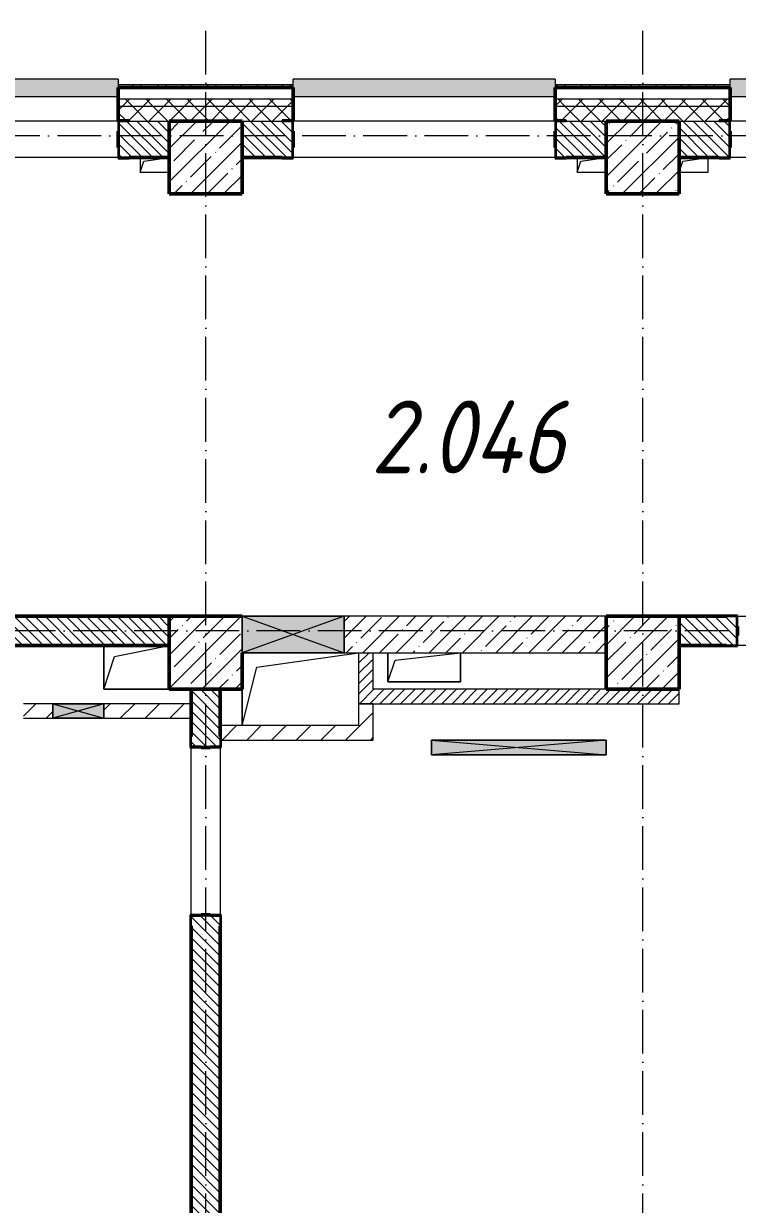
# Model space of a CAD drawing. Header units: millimetres. Extents: x -213536 to 1564669, y -45299 to 942238.
# Drawn here: x 593633 to 598533, y 573588 to 581695 of the extents above; entities that cross this region are included whole.
import ezdxf

# ---------------------------------------------------------------- set-up
doc = ezdxf.new("R2010")
doc.units = ezdxf.units.MM
doc.linetypes.add('50_200_ШТРИХ_1Т_ш5_п1_п1_', pattern=[700, 500, -100, 0, -100])
for name, color, linetype, lineweight in [('3.1) ЖБ окна 1.2 м', 102, 'Continuous', 30), ('A-DETL-GENF-OTLN', 7, 'Continuous', 9), ('A-FLOR-____-OTLN', 7, 'Continuous', 9), ('A-GENM-____-MCUT', 7, 'Continuous', 25), ('A-GENM-____-OTLN', 7, 'Continuous', 9), ('A-GENM-____-OTLN-1', 7, 'Continuous', 25), ('A-GLAZ-____-OTLN', 7, 'Continuous', 9), ('A-WALL-____-MCUT-1', 7, 'Continuous', 9), ('A-WALL-____-MCUT-2', 7, 'Continuous', 50), ('A-WALL-____-MCUT-3', 7, 'Continuous', 9), ('A-WALL-____-OTLN', 7, 'Continuous', 9), ('A-WALL-____-PATT-1', 7, 'Continuous', 9), ('A-WALL-FNSH-MCUT-1', 7, 'Continuous', 9), ('I-WALL-____-OTLN', 7, 'Continuous', 9), ('S-COLS-____-MCUT', 7, 'Continuous', 50), ('S-COLS-____-OTLN', 7, 'Continuous', 9), ('S-GRID-____-OTLN-1', 7, '50_200_ШТРИХ_1Т_ш5_п1_п1_', 9), ('Марки помещений', 7, 'Continuous', 9)]:
    doc.layers.add(name, color=color, linetype=linetype, lineweight=lineweight)
doc.layers.add('A-GLAZ-____-OTLN-1', color=7, linetype='Continuous', lineweight=9, true_color=0xc0c0c0)
doc.styles.add('ISOCPEUR_I_3', font='isocpeui.ttf', dxfattribs={"width": 0.85, "height": 2.2})
pattern_1 = [(135, (544282.637, 571544.04), (-35.35534, -35.35534), [])]
pattern_2 = [(45, (544282.64, 571544.04), (-70.71068, 70.71068), []), (135, (544282.64, 571544.04), (-70.71068, -70.71068), [])]
pattern_3 = [(45, (544282.64, 571544.04), (-114.04925, 114.04925), []), (45, (544396.69, 571544.04), (-114.04925, 114.04925), [201.612, -40.322, 3.353, -36.97])]
pattern_4 = [(45, (544282.64, 571544.04), (-84.8528, 84.8528), [])]
pattern_5 = [(45, (544282.637, 571544.04), (-35.35534, 35.35534), [])]

# ---------------------------------------------------------------- blocks, each defined once
blk = doc.blocks.new('BSC_Колонна _Прямоугольная - 500х500-V60-АР1_План отверстий 2 этажа в осях 1-64_А-ГГ')
at = {"layer": 'S-COLS-____-OTLN'}
h = blk.add_hatch(dxfattribs=at)
h.set_pattern_fill('FP_89', color=256, style=0, pattern_type=2)
h.set_pattern_definition([(45, (-50600, -5831.04), (-114.04925, 114.04925), []), (45, (-50485.95, -5831.04), (-114.04925, 114.04925), [201.613, -40.323, 3.353, -36.97])])
h.paths.add_polyline_path([(-250, -250), (250, -250), (250, 250), (-250, 250), (-250, 0)], flags=0)
at = {"layer": 'S-COLS-____-MCUT'}
for p, q in [((250, 250), (-250, 250)), ((-250, 250), (-250, -250)), ((250, -250), (250, 0)), ((-250, -250), (250, -250))]:
    blk.add_line(p, q, dxfattribs=at)
blk = doc.blocks.new('BSC_Колонна _Прямоугольная - 500х500-V62-АР1_План отверстий 2 этажа в осях 1-64_А-ГГ')
at = {"layer": 'S-COLS-____-OTLN'}
h = blk.add_hatch(dxfattribs=at)
h.set_pattern_fill('FP_91', color=256, style=0, pattern_type=2)
h.set_pattern_definition([(45, (-53600, -5831.04), (-114.04925, 114.04925), []), (45, (-53485.95, -5831.04), (-114.04925, 114.04925), [201.613, -40.323, 3.353, -36.97])])
h.paths.add_polyline_path([(-250, -250), (250, -250), (250, 250), (-250, 250)], flags=0)
at = {"layer": 'S-COLS-____-MCUT'}
for p, q in [((250, 250), (-250, 250)), ((-250, 250), (-250, -250)), ((250, -250), (250, 250)), ((-250, -250), (250, -250))]:
    blk.add_line(p, q, dxfattribs=at)
blk = doc.blocks.new('BSC_Колонна _Прямоугольная - 500х500-V117-АР1_План отверстий 2 этажа в осях 1-64_А-ГГ')
at = {"layer": 'S-COLS-____-OTLN'}
h = blk.add_hatch(dxfattribs=at)
h.set_pattern_fill('FP_146', color=256, style=0, pattern_type=2)
h.set_pattern_definition([(45, (-53600, -9231.04), (-114.04925, 114.04925), []), (45, (-53485.95, -9231.04), (-114.04925, 114.04925), [201.613, -40.323, 3.353, -36.97])])
h.paths.add_polyline_path([(-250, -250), (250, -250), (250, 250), (-250, 250), (-250, 104.8)], flags=0)
at = {"layer": 'S-COLS-____-MCUT'}
for p, q in [((250, 250), (-250, 250)), ((-250, 250), (-250, -250)), ((250, -250), (250, 250)), ((-250, -250), (250, -250))]:
    blk.add_line(p, q, dxfattribs=at)
blk = doc.blocks.new('Фахверк_СКБ_Уголок - 250_2700-27497298-АР1_План отверстий 2 этажа в осях 1-64_А-ГГ')
at = {"layer": 'A-GENM-____-MCUT'}
for p, q in [((200, 181), (125, 181)), ((125, 181), (125, 106)), ((131, 106), (131, 175)), ((131, 175), (200, 175)), ((200, 175), (200, 181)), ((125, 106), (131, 106)), ((131, -6), (125, -6)), ((125, -6), (125, -81)), ((125, -81), (200, -81)), ((131, -75), (131, -6)), ((200, -75), (131, -75)), ((200, -81), (200, -75))]:
    blk.add_line(p, q, dxfattribs=at)
blk = doc.blocks.new('Фахверк_СКБ_Уголок - 200_3960-28268576-АР1_План отверстий 2 этажа в осях 1-64_А-ГГ')
at = {"layer": 'A-GENM-____-MCUT'}
for p, q in [((200, 156), (125, 156)), ((125, 156), (125, 81)), ((131, 81), (131, 150)), ((131, 150), (200, 150)), ((200, 150), (200, 156)), ((125, 81), (131, 81)), ((131, 19), (125, 19)), ((125, 19), (125, -56)), ((131, -50), (131, 19)), ((125, -56), (200, -56)), ((200, -50), (131, -50)), ((200, -56), (200, -50))]:
    blk.add_line(p, q, dxfattribs=at)
blk = doc.blocks.new('AR_Отверстие прямоугольное _в плите_ - AR_Отверстие прямоугольное _в плите_-V156-АР1_План отверстий 2 этажа в осях 1-64_А-ГГ')
at = {"layer": 'A-GENM-____-OTLN'}
for p, q in [((-250, 100), (-250, -100)), ((-200, 50), (250, 100)), ((250, -100), (250, 100)), ((-250, -100), (-200, 50)), ((-250, -100), (250, -100))]:
    blk.add_line(p, q, dxfattribs=at)
blk = doc.blocks.new('AR_Отверстие прямоугольное _в плите_ - AR_Отверстие прямоугольное _в плите_-V165-АР1_План отверстий 2 этажа в осях 1-64_А-ГГ')
at = {"layer": 'A-GENM-____-OTLN'}
for p, q in [((-100, 50), (-100, -50)), ((-100, -50), (-75, 25)), ((-75, 25), (100, 50)), ((-100, -50), (100, -50))]:
    blk.add_line(p, q, dxfattribs=at)
blk = doc.blocks.new('AR_Отверстие прямоугольное _в плите_ - AR_Отверстие прямоугольное _в плите_-V166-АР1_План отверстий 2 этажа в осях 1-64_А-ГГ')
at = {"layer": 'A-GENM-____-OTLN'}
for p, q in [((-100, -50), (-75, 25)), ((-75, 25), (100, 50)), ((100, -50), (100, 50)), ((-100, -50), (100, -50))]:
    blk.add_line(p, q, dxfattribs=at)
blk = doc.blocks.new('AR_Отверстие прямоугольное _в плите_ - AR_Отверстие прямоугольное _в плите_-30553057-АР1_План отверстий 2 этажа в осях 1-64_А-ГГ')
at = {"layer": 'A-GENM-____-OTLN'}
for p, q in [((-300, 150), (400, 250)), ((-400, -250), (-300, 150)), ((-400, 0), (-400, -250))]:
    blk.add_line(p, q, dxfattribs=at)
blk = doc.blocks.new('AR_Отверстие прямоугольное _в плите_ - AR_Отверстие прямоугольное _в плите_-30552670-АР1_План отверстий 2 этажа в осях 1-64_А-ГГ')
at = {"layer": 'A-GENM-____-OTLN'}
for p, q in [((-225, 150), (-225, -150)), ((-150, 75), (225, 150)), ((-225, -150), (-150, 75)), ((-225, -150), (225, -150))]:
    blk.add_line(p, q, dxfattribs=at)
blk = doc.blocks.new('AR_Отверстие прямоугольное _в стене__БезПР - AR_Отверстие прямоугольное _в стене__БезПР-30590120-АР1_План отверстий 2 этажа в осях 1-64_А-ГГ')
at = {"layer": 'A-GLAZ-____-OTLN-1'}
blk.add_hatch(color=256, dxfattribs=at).paths.add_polyline_path([(350, -125), (350, 125), (-350, 125), (-350, -125), (42.8, -125)], flags=0)
at = {"layer": 'A-DETL-GENF-OTLN'}
for p, q in [((-350, -125), (-350, 125)), ((-350, 125), (350, 125)), ((350, 125), (-350, -125)), ((-350, 125), (350, -125)), ((350, 125), (-350, 125)), ((-350, 125), (-350, -125)), ((350, 125), (350, -125)), ((350, -125), (350, 125)), ((350, -125), (-350, -125)), ((-350, -125), (350, -125))]:
    blk.add_line(p, q, dxfattribs=at)
at = {"layer": 'A-GLAZ-____-OTLN'}
blk.add_line((350, 125), (-350, 125), dxfattribs=at)
blk = doc.blocks.new('Отлив_СКБ - Отлив витража_120_НВФ-31885689-АР1_План отверстий 2 этажа в осях 1-64_А-ГГ')
at = {"layer": 'A-GLAZ-____-OTLN-1'}
for points in [[(1800, 2), (1800, 120), (0, 120), (0, 2), (1103.1, 2)], [(1103.1, 0), (1800, 0), (1800, 2), (0, 2), (0, 0)]]:
    blk.add_hatch(color=256, dxfattribs=at).paths.add_polyline_path(points, flags=0)
at = {"layer": 'A-GLAZ-____-OTLN'}
for p, q in [((0, 83), (0, 120)), ((1800, 120), (0, 120)), ((1800, 120), (1800, 83)), ((0, 2), (1800, 2)), ((1800, 0), (0, 0))]:
    blk.add_line(p, q, dxfattribs=at)
blk = doc.blocks.new('154_Стойка_СКБ_Уголок - СМ-2180_200-28268025-АР1_План отверстий 2 этажа в осях 1-64_А-ГГ')
at = {"layer": 'A-GENM-____-MCUT'}
for p, q in [((125, 156), (125, 81)), ((200, 156), (125, 156)), ((131, 81), (131, 150)), ((131, 150), (200, 150)), ((200, 150), (200, 156)), ((125, 81), (131, 81)), ((131, 19), (125, 19)), ((125, 19), (125, -56)), ((131, -50), (131, 19)), ((125, -56), (200, -56)), ((200, -50), (131, -50)), ((200, -56), (200, -50))]:
    blk.add_line(p, q, dxfattribs=at)
blk = doc.blocks.new('AR_Отверстие прямоугольное _в стене__БезПР - AR_Отверстие прямоугольное _в стене__БезПР-36788986-АР1_План отверстий 2 этажа в осях 1-64_А-ГГ')
at = {"layer": 'A-GLAZ-____-OTLN'}
blk.add_hatch(color=256, dxfattribs=at).paths.add_polyline_path([(175, -50), (175, 50), (-175, 50), (-175, -50)], flags=0)
at = {"layer": 'A-DETL-GENF-OTLN'}
for p, q in [((-175, -50), (-175, 50)), ((-175, 50), (175, 50)), ((175, 50), (-175, -50)), ((-175, 50), (175, -50)), ((175, 50), (-175, 50)), ((-175, 50), (-175, -50)), ((175, 50), (175, -50)), ((175, -50), (175, 50)), ((175, -50), (-175, -50)), ((-175, -50), (175, -50))]:
    blk.add_line(p, q, dxfattribs=at)
at = {"layer": 'A-GLAZ-____-OTLN'}
blk.add_line((175, 50), (-175, 50), dxfattribs=at)
blk = doc.blocks.new('AR_Отверстие прямоугольное _в стене_ - AR_Отверстие прямоугольное _в стене__ОВ-36976812-АР1_План отверстий 2 этажа в осях 1-64_А-ГГ')
at = {"layer": 'A-GLAZ-____-OTLN'}
blk.add_hatch(color=256, dxfattribs=at).paths.add_polyline_path([(600, -50), (600, 50), (-600, 50), (-600, -50), (260.2, -50)], flags=0)
at = {"layer": 'A-DETL-GENF-OTLN'}
for p, q in [((-600, -50), (-600, 50)), ((-600, 50), (600, 50)), ((600, 50), (-600, -50)), ((-600, 50), (600, -50)), ((600, 50), (-600, 50)), ((-600, 50), (-600, -50)), ((600, 50), (600, -50)), ((600, -50), (600, 50)), ((600, -50), (-600, -50)), ((-600, -50), (600, -50))]:
    blk.add_line(p, q, dxfattribs=at)
blk = doc.blocks.new('2этаж')
at = {"layer": 'S-GRID-____-OTLN-1', "color": 251, "ltscale": 0.6, "true_color": 0x636466}
for p, q in [((35008.3, 454533.3), (35008.3, 469166.5)), ((38008.3, 454533.3), (38008.3, 469166.5)), ((88482.7, 468397), (-20037.2, 468397)), ((74727.1, 464997), (-20260.4, 464997))]:
    blk.add_line(p, q, dxfattribs=at)

msp = doc.modelspace()

# ---------------------------------------------------------------- hatches: boundary and pattern name
at = {"layer": 'A-WALL-____-PATT-1'}
h = msp.add_hatch(dxfattribs=at)
h.set_pattern_fill('FP_3', color=256, style=0, pattern_type=2)
h.set_pattern_definition([(45, (544282.64, 571544.04), (-85.53659, 85.53659), []), (45, (544339.66, 571544.04), (-85.53659, 85.53659), [])])
h.paths.add_polyline_path([(616147.6, 581255.1), (616147.6, 581275.1), (612282.6, 581275.1), (612282.6, 581255.1), (614967.5, 581255.1)], flags=0)
h.paths.add_polyline_path([(610482.6, 581255.1), (610482.6, 581275.1), (609282.6, 581275.1), (609282.6, 581255.1), (609665.1, 581255.1)], flags=0)
h.paths.add_polyline_path([(607482.6, 581255.1), (607482.6, 581275.1), (606282.6, 581275.1), (606282.6, 581255.1), (607013.9, 581255.1)], flags=0)
h.paths.add_polyline_path([(603479, 581255.1), (604482.6, 581255.1), (604482.6, 581275.1), (603282.6, 581275.1), (603282.6, 581255.1)], flags=0)
h.paths.add_polyline_path([(600827.8, 581255.1), (601482.6, 581255.1), (601482.6, 581275.1), (600282.6, 581275.1), (600282.6, 581255.1)], flags=0)
h.paths.add_polyline_path([(598482.6, 581255.1), (598482.6, 581275.1), (597282.6, 581275.1), (597282.6, 581255.1), (597292.9, 581255.1)], flags=0)
h.paths.add_polyline_path([(595482.6, 581255.1), (595482.6, 581275.1), (594282.6, 581275.1), (594282.6, 581255.1), (594641.7, 581255.1)], flags=0)
h.paths.add_polyline_path([(589482.6, 581255.1), (589482.6, 581275.1), (588282.6, 581275.1), (588282.6, 581255.1), (588455.6, 581255.1)], flags=0)
h.paths.add_polyline_path([(591282.6, 581255.1), (592482.6, 581255.1), (592482.6, 581275.1), (591282.6, 581275.1)], flags=0)
h.paths.add_polyline_path([(585282.6, 581255.1), (586482.6, 581255.1), (586482.6, 581275.1), (585282.6, 581275.1)], flags=0)
h.paths.add_polyline_path([(582617.6, 581255.1), (583482.6, 581255.1), (583482.6, 581275.1), (582617.6, 581275.1)], flags=0)
h = msp.add_hatch(dxfattribs=at)
h.set_pattern_fill('FP_1', color=256, style=0, pattern_type=2)
h.set_pattern_definition(pattern_2)
h.paths.add_polyline_path([(618632.6, 581125.1), (618632.6, 581175.1), (612282.6, 581175.1), (612282.6, 581125.1), (618502.4, 581125.1)], flags=0)
h.paths.add_polyline_path([(609665.1, 581125.1), (610482.6, 581125.1), (610482.6, 581175.1), (609282.6, 581175.1), (609282.6, 581125.1)], flags=0)
h.paths.add_polyline_path([(607482.6, 581125.1), (607482.6, 581175.1), (606282.6, 581175.1), (606282.6, 581125.1), (607013.9, 581125.1)], flags=0)
h.paths.add_polyline_path([(604482.6, 581125.1), (604482.6, 581175.1), (603282.6, 581175.1), (603282.6, 581125.1), (604362.7, 581125.1)], flags=0)
h.paths.add_polyline_path([(601482.6, 581125.1), (601482.6, 581175.1), (600282.6, 581175.1), (600282.6, 581125.1), (600827.8, 581125.1)], flags=0)
h.paths.add_polyline_path([(597282.6, 581125.1), (598482.6, 581125.1), (598482.6, 581175.1), (597282.6, 581175.1)], flags=0)
h.paths.add_polyline_path([(594282.6, 581125.1), (595482.6, 581125.1), (595482.6, 581175.1), (594282.6, 581175.1)], flags=0)
h.paths.add_polyline_path([(591990.5, 581125.1), (592482.6, 581125.1), (592482.6, 581175.1), (591282.6, 581175.1), (591282.6, 581125.1)], flags=0)
h.paths.add_polyline_path([(589482.6, 581125.1), (589482.6, 581175.1), (588282.6, 581175.1), (588282.6, 581125.1), (588455.6, 581125.1)], flags=0)
h.paths.add_polyline_path([(586482.6, 581125.1), (586482.6, 581175.1), (585282.6, 581175.1), (585282.6, 581125.1), (585804.4, 581125.1)], flags=0)
h.paths.add_polyline_path([(582082.6, 581125.1), (583482.6, 581125.1), (583482.6, 581175.1), (582082.6, 581175.1)], flags=0)
h.paths.add_polyline_path([(580282.6, 581125.1), (580282.6, 581175.1), (579082.6, 581175.1), (579082.6, 581125.1), (579618.2, 581125.1)], flags=0)
h.paths.add_polyline_path([(571282.6, 581125.1), (571282.6, 581175.1), (568112.6, 581175.1), (568112.6, 581125.1), (569013.4, 581125.1)], flags=0)
h = msp.add_hatch(dxfattribs=at)
h.set_pattern_fill('FP_1', color=256, style=0, pattern_type=2)
h.set_pattern_definition(pattern_2)
h.paths.add_polyline_path([(618632.6, 581025.1), (618632.6, 581125.1), (612282.6, 581125.1), (612282.6, 581031.1), (612357.6, 581031.1), (612357.6, 581025.1), (618502.4, 581025.1)], flags=0)
h.paths.add_polyline_path([(609665.1, 581025.1), (610407.6, 581025.1), (610407.6, 581031.1), (610482.6, 581031.1), (610482.6, 581125.1), (609282.6, 581125.1), (609282.6, 581031.1), (609357.6, 581031.1), (609357.6, 581025.1)], flags=0)
h.paths.add_polyline_path([(607407.6, 581025.1), (607407.6, 581031.1), (607482.6, 581031.1), (607482.6, 581125.1), (606282.6, 581125.1), (606282.6, 581031.1), (606357.6, 581031.1), (606357.6, 581025.1), (607132.6, 581025.1)], flags=0)
h.paths.add_polyline_path([(603632.6, 581025.1), (604407.6, 581025.1), (604407.6, 581031.1), (604482.6, 581031.1), (604482.6, 581125.1), (603282.6, 581125.1), (603282.6, 581031.1), (603357.6, 581031.1), (603357.6, 581025.1), (603479, 581025.1)], flags=0)
h.paths.add_polyline_path([(600827.8, 581025.1), (601407.6, 581025.1), (601407.6, 581031.1), (601482.6, 581031.1), (601482.6, 581125.1), (600282.6, 581125.1), (600282.6, 581031.1), (600357.6, 581031.1), (600357.6, 581025.1)], flags=0)
h.paths.add_polyline_path([(598132.6, 581025.1), (598407.6, 581025.1), (598407.6, 581031.1), (598482.6, 581031.1), (598482.6, 581125.1), (597282.6, 581125.1), (597282.6, 581031.1), (597357.6, 581031.1), (597357.6, 581025.1), (597632.6, 581025.1)], flags=0)
h.paths.add_polyline_path([(595132.6, 581025.1), (595407.6, 581025.1), (595407.6, 581031.1), (595482.6, 581031.1), (595482.6, 581125.1), (594282.6, 581125.1), (594282.6, 581031.1), (594357.6, 581031.1), (594357.6, 581025.1), (594641.7, 581025.1)], flags=0)
h.paths.add_polyline_path([(592407.6, 581025.1), (592407.6, 581031.1), (592482.6, 581031.1), (592482.6, 581125.1), (591282.6, 581125.1), (591282.6, 581031.1), (591357.6, 581031.1), (591357.6, 581025.1), (591990.5, 581025.1)], flags=0)
h.paths.add_polyline_path([(589407.6, 581025.1), (589407.6, 581031.1), (589482.6, 581031.1), (589482.6, 581125.1), (588282.6, 581125.1), (588282.6, 581031.1), (588357.6, 581031.1), (588357.6, 581025.1), (589132.6, 581025.1)], flags=0)
h.paths.add_polyline_path([(585357.6, 581025.1), (586407.6, 581025.1), (586407.6, 581031.1), (586482.6, 581031.1), (586482.6, 581125.1), (585282.6, 581125.1), (585282.6, 581031.1), (585357.6, 581031.1)], flags=0)
h.paths.add_polyline_path([(583132.6, 581025.1), (583407.6, 581025.1), (583407.6, 581031.1), (583482.6, 581031.1), (583482.6, 581125.1), (582082.6, 581125.1), (582082.6, 581025.1), (582582.6, 581025.1)], flags=0)
h.paths.add_polyline_path([(579618.2, 581025.1), (580207.6, 581025.1), (580207.6, 581031.1), (580282.6, 581031.1), (580282.6, 581125.1), (579082.6, 581125.1), (579082.6, 581025.1), (579582.6, 581025.1)], flags=0)
h.paths.add_polyline_path([(571207.6, 581025.1), (571207.6, 581031.1), (571282.6, 581031.1), (571282.6, 581125.1), (568112.6, 581125.1), (568112.6, 581025.1), (570582.6, 581025.1)], flags=0)
h = msp.add_hatch(dxfattribs=at)
h.set_pattern_fill('FP_6', color=256, style=0, pattern_type=2)
h.set_pattern_definition(pattern_1)
h.paths.add_polyline_path([(594357.6, 580775.1), (594632.6, 580775.1), (594632.6, 581025.1), (594288.6, 581025.1), (594288.6, 580956.1), (594282.6, 580956.1), (594282.6, 580844.1), (594288.6, 580844.1), (594288.6, 580775.1)], flags=0)
h.paths.add_polyline_path([(591357.6, 580775.1), (592476.6, 580775.1), (592476.6, 580844.1), (592482.6, 580844.1), (592482.6, 580956.1), (592476.6, 580956.1), (592476.6, 581025.1), (591288.6, 581025.1), (591288.6, 580956.1), (591282.6, 580956.1), (591282.6, 580844.1), (591288.6, 580844.1), (591288.6, 580775.1)], flags=0)
h.paths.add_polyline_path([(589407.6, 580775.1), (589476.6, 580775.1), (589476.6, 580844.1), (589482.6, 580844.1), (589482.6, 580956.1), (589476.6, 580956.1), (589476.6, 581025.1), (589132.6, 581025.1), (589132.6, 580775.1)], flags=0)
h = msp.add_hatch(dxfattribs=at)
h.set_pattern_fill('FP_6', color=256, style=0, pattern_type=2)
h.set_pattern_definition(pattern_1)
h.paths.add_polyline_path([(597292.9, 580775.1), (597632.6, 580775.1), (597632.6, 581025.1), (597288.6, 581025.1), (597288.6, 580956.1), (597282.6, 580956.1), (597282.6, 580844.1), (597288.6, 580844.1), (597288.6, 580775.1)], flags=0)
h.paths.add_polyline_path([(595476.6, 580775.1), (595476.6, 580844.1), (595482.6, 580844.1), (595482.6, 580956.1), (595476.6, 580956.1), (595476.6, 581025.1), (595132.6, 581025.1), (595132.6, 580775.1), (595407.6, 580775.1)], flags=0)
h = msp.add_hatch(dxfattribs=at)
h.set_pattern_fill('FP_6', color=256, style=0, pattern_type=2)
h.set_pattern_definition(pattern_1)
h.paths.add_polyline_path([(603288.6, 580775.1), (603632.6, 580775.1), (603632.6, 581025.1), (603288.6, 581025.1), (603288.6, 580956.1), (603282.6, 580956.1), (603282.6, 580844.1), (603288.6, 580844.1), (603288.6, 580779.4)], flags=0)
h.paths.add_polyline_path([(600827.8, 580775.1), (601476.6, 580775.1), (601476.6, 580844.1), (601482.6, 580844.1), (601482.6, 580956.1), (601476.6, 580956.1), (601476.6, 581025.1), (600288.6, 581025.1), (600288.6, 580956.1), (600282.6, 580956.1), (600282.6, 580844.1), (600288.6, 580844.1), (600288.6, 580775.1), (600357.6, 580775.1)], flags=0)
h.paths.add_polyline_path([(598476.6, 580775.1), (598476.6, 580844.1), (598482.6, 580844.1), (598482.6, 580956.1), (598476.6, 580956.1), (598476.6, 581025.1), (598132.6, 581025.1), (598132.6, 580775.1), (598407.6, 580775.1)], flags=0)
h = msp.add_hatch(dxfattribs=at)
h.set_pattern_fill('FP_6', color=256, style=0, pattern_type=2)
h.set_pattern_definition(pattern_1)
h.paths.add_polyline_path([(593757.9, 577425.1), (594632.6, 577425.1), (594632.6, 577625.1), (591888.6, 577625.1), (591888.6, 577556.1), (591882.6, 577556.1), (591882.6, 577494.1), (591888.6, 577494.1), (591888.6, 577425.1), (591990.5, 577425.1)], flags=0)
h.paths.add_polyline_path([(589832.6, 577425.1), (590726.6, 577425.1), (590726.6, 577494.1), (590732.6, 577494.1), (590732.6, 577556.1), (590726.6, 577556.1), (590726.6, 577625.1), (589832.6, 577625.1), (589832.6, 577512.6)], flags=0)
h.paths.add_polyline_path([(589132.6, 577425.1), (589432.6, 577425.1), (589432.6, 577625.1), (589132.6, 577625.1)], flags=0)
h = msp.add_hatch(dxfattribs=at)
h.set_pattern_fill('FP_25', color=256, style=0, pattern_type=2)
h.set_pattern_definition(pattern_3)
h.paths.add_polyline_path([(597632.6, 577375.1), (597632.6, 577625.1), (595832.6, 577625.1), (595832.6, 577375.1), (597292.9, 577375.1)], flags=0)
h = msp.add_hatch(dxfattribs=at)
h.set_pattern_fill('FP_6', color=256, style=0, pattern_type=2)
h.set_pattern_definition(pattern_1)
h.paths.add_polyline_path([(603632.6, 577425.1), (603632.6, 577625.1), (603232.6, 577625.1), (603232.6, 577425.1)], flags=0)
h.paths.add_polyline_path([(600238.6, 577425.1), (601026.6, 577425.1), (601026.6, 577494.1), (601032.6, 577494.1), (601032.6, 577556.1), (601026.6, 577556.1), (601026.6, 577625.1), (600238.6, 577625.1), (600238.6, 577556.1), (600232.6, 577556.1), (600232.6, 577494.1), (600238.6, 577494.1), (600238.6, 577465.1)], flags=0)
h.paths.add_polyline_path([(601938.6, 577425.1), (602832.6, 577425.1), (602832.6, 577625.1), (601938.6, 577625.1), (601938.6, 577556.1), (601932.6, 577556.1), (601932.6, 577494.1), (601938.6, 577494.1), (601938.6, 577425.8)], flags=0)
h.paths.add_polyline_path([(598457.6, 577425.1), (598526.6, 577425.1), (598526.6, 577494.1), (598532.6, 577494.1), (598532.6, 577556.1), (598526.6, 577556.1), (598526.6, 577625.1), (598132.6, 577625.1), (598132.6, 577425.1)], flags=0)
h = msp.add_hatch(dxfattribs=at)
h.set_pattern_fill('FP_5', color=256, style=0, pattern_type=2)
h.set_pattern_definition(pattern_5)
h.paths.add_polyline_path([(596032.6, 577125.1), (596032.6, 577375.1), (595932.6, 577375.1), (595932.6, 577125.1)], flags=0)
h = msp.add_hatch(dxfattribs=at)
h.set_pattern_fill('FP_6', color=256, style=0, pattern_type=2)
h.set_pattern_definition(pattern_1)
h.paths.add_polyline_path([(594782.6, 570125.1), (594982.6, 570125.1), (594982.4, 575569.1), (594913.6, 575569.1), (594913.6, 575575.1), (594851.6, 575575.1), (594851.6, 575569.1), (594782.6, 575569.1), (594782.6, 570560)], flags=0)
h.paths.add_polyline_path([(594913.6, 576725.1), (594913.6, 576731.1), (594982.6, 576731.1), (594982.6, 577125.1), (594782.6, 577125.1), (594782.6, 576731.1), (594851.6, 576731.1), (594851.6, 576725.1)], flags=0)
h = msp.add_hatch(dxfattribs=at)
h.set_pattern_fill('FP_5', color=256, style=0, pattern_type=2)
h.set_pattern_definition(pattern_5)
h.paths.add_polyline_path([(595932.6, 577025.1), (598132.6, 577025.1), (598132.6, 577125.1), (595932.6, 577125.1)], flags=0)
h = msp.add_hatch(dxfattribs=at)
h.set_pattern_fill('FP_4', color=256, style=0, pattern_type=2)
h.set_pattern_definition(pattern_4)
h.paths.add_polyline_path([(592732.6, 576925.1), (592932.6, 576925.1), (592932.6, 577025.1), (592732.6, 577025.1)], flags=0)
h.paths.add_polyline_path([(593757.9, 576925.1), (593832.6, 576925.1), (593832.6, 577025.1), (593632.6, 577025.1), (593632.6, 576925.1)], flags=0)
h.paths.add_polyline_path([(594782.6, 576925.1), (594782.6, 577025.1), (594182.6, 577025.1), (594182.6, 576925.1)], flags=0)
h.paths.add_polyline_path([(591984.1, 576928.1), (592029.6, 576928.1), (592029.6, 577022.1), (591982.6, 577022.1), (591982.6, 576928.1)], flags=0)
h = msp.add_hatch(dxfattribs=at)
h.set_pattern_fill('FP_4', color=256, style=0, pattern_type=2)
h.set_pattern_definition(pattern_4)
h.paths.add_polyline_path([(596032.6, 576775.1), (596032.6, 577025.1), (595932.6, 577025.1), (595932.6, 576775.1)], flags=0)
h = msp.add_hatch(dxfattribs=at)
h.set_pattern_fill('FP_4', color=256, style=0, pattern_type=2)
h.set_pattern_definition(pattern_4)
h.paths.add_polyline_path([(595932.6, 576775.1), (595932.6, 576875.1), (594982.6, 576875.1), (594982.6, 576800.1), (594988.6, 576800.1), (594988.6, 576775.1), (595525.4, 576775.1)], flags=0)
at = {"layer": 'S-COLS-____-OTLN'}
h = msp.add_hatch(dxfattribs=at)
h.set_pattern_fill('FP_25', color=256, style=0, pattern_type=2)
h.set_pattern_definition(pattern_3)
h.paths.add_polyline_path([(594632.6, 580525.1), (595132.6, 580525.1), (595132.6, 581025.1), (594632.6, 581025.1), (594632.6, 580879.9)], flags=0)

# ---------------------------------------------------------------- linework, layer by layer
at = {"layer": 'A-FLOR-____-OTLN'}
for p, q in [((594182.6, 577125.1), (594182.6, 577425.1)), ((596132.6, 577175.1), (596132.6, 577375.1)), ((596632.6, 577375.1), (596632.6, 577175.1)), ((596632.6, 577175.1), (596132.6, 577175.1)), ((594632.6, 577125.1), (594182.6, 577125.1)), ((595132.6, 576875.1), (595132.6, 577125.1))]:
    msp.add_line(p, q, dxfattribs=at)
at = {"layer": 'A-WALL-____-MCUT-1'}
for p, q in [((597632.6, 577625.1), (595832.6, 577625.1)), ((595832.6, 577375.1), (597632.6, 577375.1))]:
    msp.add_line(p, q, dxfattribs=at)
at = {"layer": 'A-WALL-____-MCUT-2'}
for p, q in [((595482.6, 581255.1), (594282.6, 581255.1)), ((594282.6, 581255.1), (594282.6, 581031.1)), ((595482.6, 581031.1), (595482.6, 581255.1)), ((598482.6, 581255.1), (597282.6, 581255.1)), ((597282.6, 581255.1), (597282.6, 581031.1)), ((598482.6, 581031.1), (598482.6, 581255.1)), ((594282.6, 580956.1), (594282.6, 580844.1)), ((594632.6, 581025.1), (595132.6, 581025.1)), ((594632.6, 580775.1), (594632.6, 581025.1)), ((595132.6, 581025.1), (595132.6, 580775.1)), ((595482.6, 580844.1), (595482.6, 580956.1)), ((597282.6, 580956.1), (597282.6, 580844.1)), ((598482.6, 580844.1), (598482.6, 580956.1)), ((594357.6, 580775.1), (594632.6, 580775.1)), ((595132.6, 580775.1), (595407.6, 580775.1)), ((597357.6, 580775.1), (597632.6, 580775.1)), ((598132.6, 580775.1), (598407.6, 580775.1)), ((594632.6, 577625.1), (591957.6, 577625.1)), ((598457.6, 577625.1), (598132.6, 577625.1)), ((598532.6, 577494.1), (598532.6, 577556.1)), ((591957.6, 577425.1), (594632.6, 577425.1)), ((598132.6, 577425.1), (598457.6, 577425.1)), ((594782.6, 577125.1), (594782.6, 576800.1)), ((594982.6, 576800.1), (594982.6, 577125.1)), ((594851.6, 576725.1), (594913.6, 576725.1)), ((594913.6, 575575.1), (594851.6, 575575.1)), ((594782.6, 575500.1), (594782.6, 570125.1)), ((594982.6, 570125.1), (594982.6, 575500.1))]:
    msp.add_line(p, q, dxfattribs=at)
at = {"layer": 'A-WALL-____-MCUT-3'}
for p, q in [((595482.6, 581175.1), (594282.6, 581175.1)), ((595482.6, 581125.1), (594282.6, 581125.1)), ((598482.6, 581175.1), (597282.6, 581175.1)), ((598482.6, 581125.1), (597282.6, 581125.1)), ((594357.6, 581025.1), (594632.6, 581025.1)), ((595132.6, 581025.1), (595407.6, 581025.1)), ((597357.6, 581025.1), (597632.6, 581025.1)), ((598132.6, 581025.1), (598407.6, 581025.1))]:
    msp.add_line(p, q, dxfattribs=at)
at = {"layer": 'A-WALL-____-OTLN'}
for p, q in [((594282.6, 581025.1), (592482.6, 581025.1)), ((597282.6, 581025.1), (595482.6, 581025.1)), ((600282.6, 581025.1), (598482.6, 581025.1)), ((594282.6, 580775.1), (592482.6, 580775.1)), ((597282.6, 580775.1), (595482.6, 580775.1)), ((600282.6, 580775.1), (598482.6, 580775.1))]:
    msp.add_line(p, q, dxfattribs=at)
at = {"layer": 'A-WALL-FNSH-MCUT-1'}
for p, q in [((595482.6, 581275.1), (594282.6, 581275.1)), ((594282.6, 581275.1), (594282.6, 581255.1)), ((595482.6, 581255.1), (595482.6, 581275.1)), ((598482.6, 581275.1), (597282.6, 581275.1)), ((597282.6, 581275.1), (597282.6, 581255.1)), ((598482.6, 581255.1), (598482.6, 581275.1)), ((594282.6, 581255.1), (594282.6, 581255.1)), ((597282.6, 581255.1), (597282.6, 581255.1)), ((595932.6, 577375.1), (595932.6, 576875.1)), ((596032.6, 577125.1), (596032.6, 577375.1)), ((597632.6, 577125.1), (596032.6, 577125.1)), ((598132.6, 577025.1), (598132.6, 577125.1)), ((593832.6, 577025.1), (593632.6, 577025.1)), ((594782.6, 577025.1), (594182.6, 577025.1)), ((596032.6, 577025.1), (595932.6, 577025.1)), ((595932.6, 577025.1), (598132.6, 577025.1)), ((596032.6, 576775.1), (596032.6, 577025.1)), ((593632.6, 576925.1), (593832.6, 576925.1)), ((594182.6, 576925.1), (594782.6, 576925.1)), ((595932.6, 576875.1), (594982.6, 576875.1)), ((594988.6, 576775.1), (596032.6, 576775.1))]:
    msp.add_line(p, q, dxfattribs=at)
at = {"layer": 'I-WALL-____-OTLN'}
for p, q in [((598532.6, 577625.1), (599132.6, 577625.1)), ((599132.6, 577425.1), (598532.6, 577425.1)), ((594782.6, 575575.1), (594782.6, 576725.1)), ((594982.6, 576725.1), (594982.6, 575575.1))]:
    msp.add_line(p, q, dxfattribs=at)
at = {"layer": 'S-COLS-____-MCUT'}
for p, q in [((595132.6, 581025.1), (594632.6, 581025.1)), ((594632.6, 581025.1), (594632.6, 580525.1)), ((595132.6, 580525.1), (595132.6, 581025.1)), ((594632.6, 580525.1), (595132.6, 580525.1))]:
    msp.add_line(p, q, dxfattribs=at)

# ---------------------------------------------------------------- block references
at = {"layer": '3.1) ЖБ окна 1.2 м'}
msp.add_blockref('2этаж', (559874.3, 112528.1), dxfattribs=at)
at = {"layer": 'A-GENM-____-OTLN'}
for name, p in [('AR_Отверстие прямоугольное _в плите_ - AR_Отверстие прямоугольное _в плите_-V165-АР1_План отверстий 2 этажа в осях 1-64_А-ГГ', (594532.6, 580725.1)), ('AR_Отверстие прямоугольное _в плите_ - AR_Отверстие прямоугольное _в плите_-V165-АР1_План отверстий 2 этажа в осях 1-64_А-ГГ', (597532.6, 580725.1)), ('AR_Отверстие прямоугольное _в плите_ - AR_Отверстие прямоугольное _в плите_-V166-АР1_План отверстий 2 этажа в осях 1-64_А-ГГ', (598232.6, 580725.1)), ('AR_Отверстие прямоугольное _в плите_ - AR_Отверстие прямоугольное _в плите_-30552670-АР1_План отверстий 2 этажа в осях 1-64_А-ГГ', (594407.6, 577275.1)), ('AR_Отверстие прямоугольное _в плите_ - AR_Отверстие прямоугольное _в плите_-30553057-АР1_План отверстий 2 этажа в осях 1-64_А-ГГ', (595532.6, 577125.1)), ('AR_Отверстие прямоугольное _в плите_ - AR_Отверстие прямоугольное _в плите_-V156-АР1_План отверстий 2 этажа в осях 1-64_А-ГГ', (596382.6, 577275.1))]:
    msp.add_blockref(name, p, dxfattribs=at)
at = {"layer": 'A-GENM-____-OTLN-1'}
for p in [(594157.6, 580850.1), (597157.6, 580850.1)]:
    msp.add_blockref('Фахверк_СКБ_Уголок - 250_2700-27497298-АР1_План отверстий 2 этажа в осях 1-64_А-ГГ', p, dxfattribs=at)
for name, p, rotation in [('Фахверк_СКБ_Уголок - 250_2700-27497298-АР1_План отверстий 2 этажа в осях 1-64_А-ГГ', (595607.6, 580950.1), 180), ('Фахверк_СКБ_Уголок - 250_2700-27497298-АР1_План отверстий 2 этажа в осях 1-64_А-ГГ', (598607.6, 580950.1), 180), ('Фахверк_СКБ_Уголок - 200_3960-28268576-АР1_План отверстий 2 этажа в осях 1-64_А-ГГ', (598657.6, 577575.1), 180), ('154_Стойка_СКБ_Уголок - СМ-2180_200-28268025-АР1_План отверстий 2 этажа в осях 1-64_А-ГГ', (594932.6, 576600.1), 89.99999999999993), ('154_Стойка_СКБ_Уголок - СМ-2180_200-28268025-АР1_План отверстий 2 этажа в осях 1-64_А-ГГ', (594832.6, 575700.1), 269.9999999999999)]:
    msp.add_blockref(name, p, dxfattribs=dict(at, rotation=rotation))
at = {"layer": 'A-GLAZ-____-OTLN'}
for name, p in [('Отлив_СКБ - Отлив витража_120_НВФ-31885689-АР1_План отверстий 2 этажа в осях 1-64_А-ГГ', (592482.6, 581192.1)), ('Отлив_СКБ - Отлив витража_120_НВФ-31885689-АР1_План отверстий 2 этажа в осях 1-64_А-ГГ', (595482.6, 581192.1)), ('Отлив_СКБ - Отлив витража_120_НВФ-31885689-АР1_План отверстий 2 этажа в осях 1-64_А-ГГ', (598482.6, 581192.1)), ('AR_Отверстие прямоугольное _в стене__БезПР - AR_Отверстие прямоугольное _в стене__БезПР-30590120-АР1_План отверстий 2 этажа в осях 1-64_А-ГГ', (595482.6, 577500.1)), ('AR_Отверстие прямоугольное _в стене__БезПР - AR_Отверстие прямоугольное _в стене__БезПР-36788986-АР1_План отверстий 2 этажа в осях 1-64_А-ГГ', (594007.6, 576975.1)), ('AR_Отверстие прямоугольное _в стене_ - AR_Отверстие прямоугольное _в стене__ОВ-36976812-АР1_План отверстий 2 этажа в осях 1-64_А-ГГ', (597032.6, 576725.1))]:
    msp.add_blockref(name, p, dxfattribs=at)
at = {"layer": 'S-COLS-____-OTLN'}
for name, p in [('BSC_Колонна _Прямоугольная - 500х500-V117-АР1_План отверстий 2 этажа в осях 1-64_А-ГГ', (597882.6, 580775.1)), ('BSC_Колонна _Прямоугольная - 500х500-V60-АР1_План отверстий 2 этажа в осях 1-64_А-ГГ', (594882.6, 577375.1)), ('BSC_Колонна _Прямоугольная - 500х500-V62-АР1_План отверстий 2 этажа в осях 1-64_А-ГГ', (597882.6, 577375.1))]:
    msp.add_blockref(name, p, dxfattribs=at)

# ---------------------------------------------------------------- texts
at = {"layer": 'Марки помещений', "insert": (596017.4, 579106.8), "char_height": 500, "width": 817.721, "attachment_point": 1, "style": 'ISOCPEUR_I_3'}
msp.add_mtext('2.046', dxfattribs=at)

doc.saveas('drawing.dxf')
